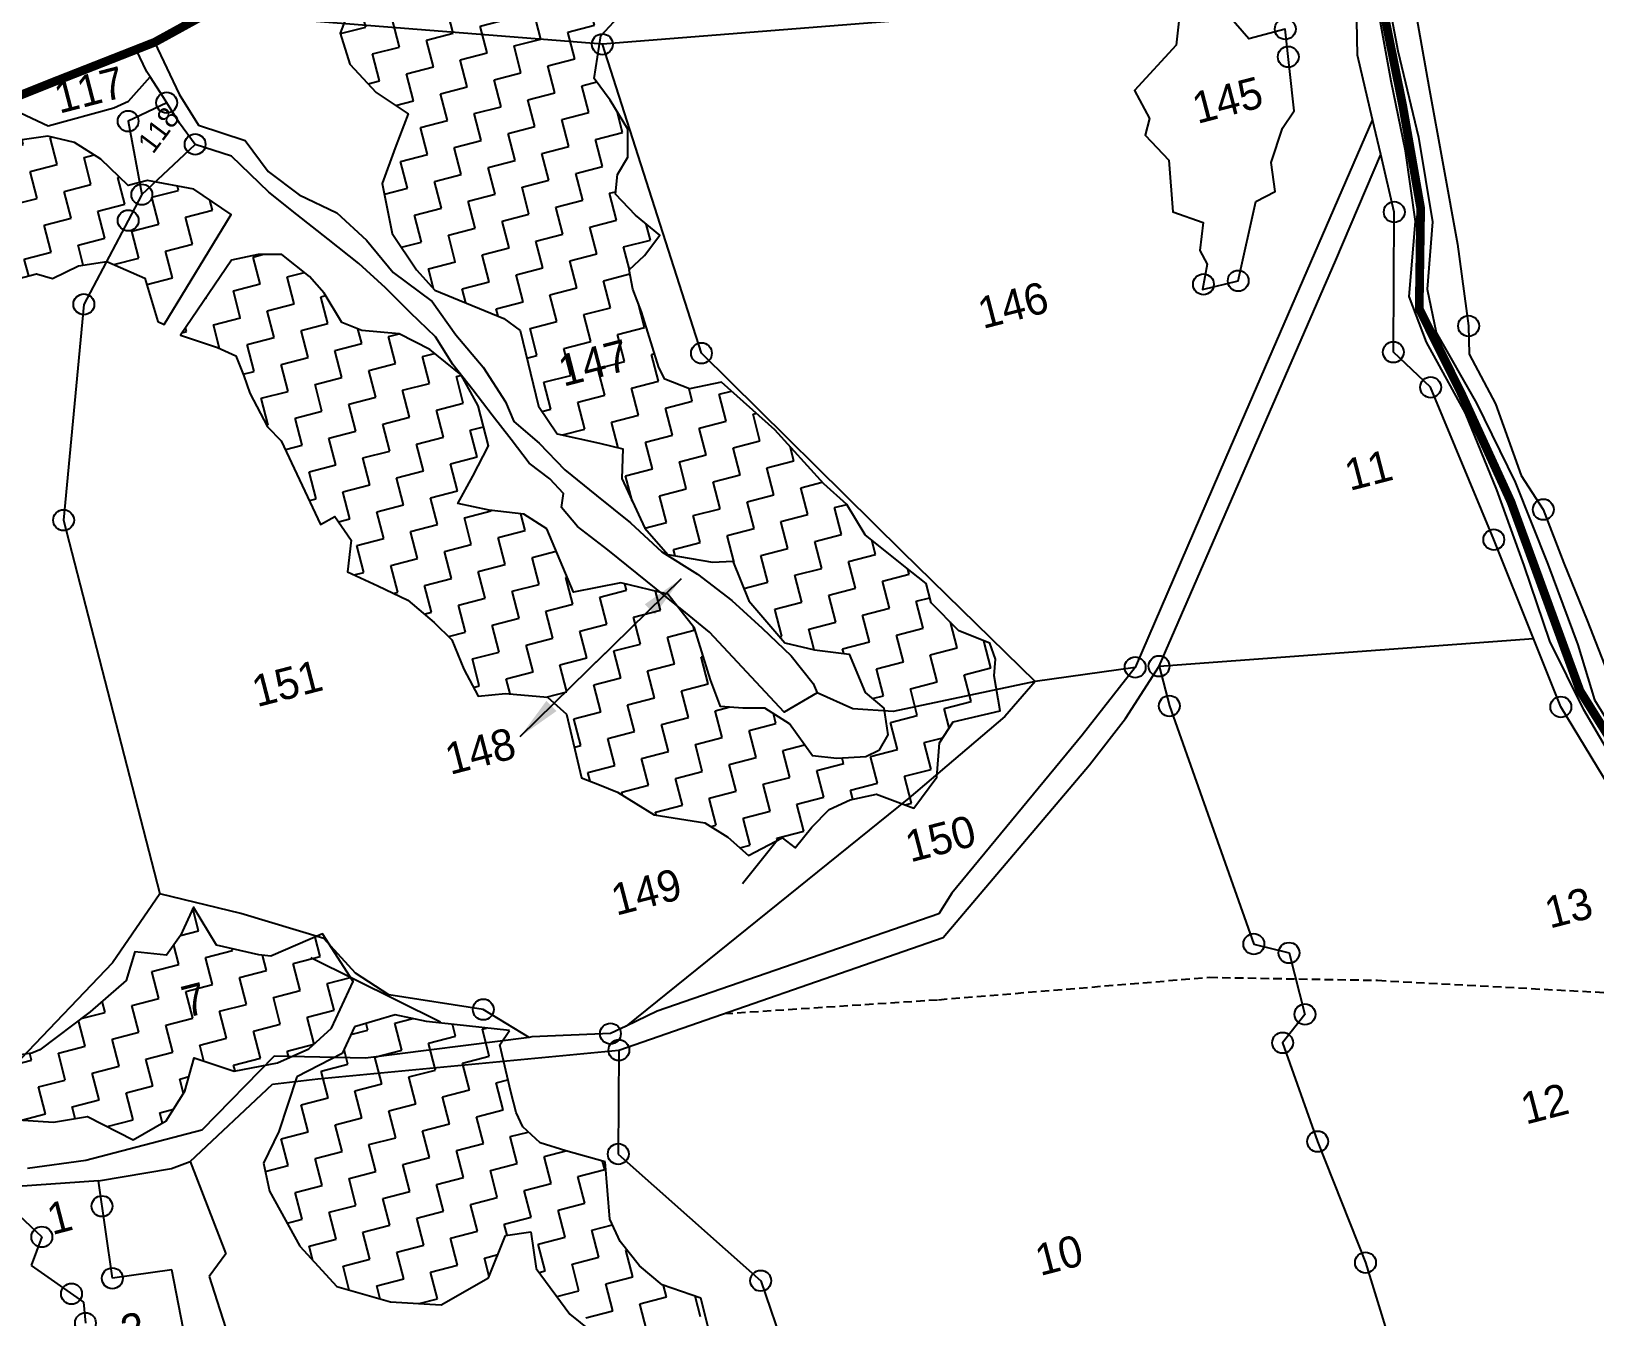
# Model space of a CAD drawing. Header units: metres. Extents: x 317086 to 320014, y 1873013 to 1876547.
# Drawn here: x 318024 to 318939, y 1874612 to 1875364 of the extents above; entities that cross this region are included whole.
import ezdxf

# ---------------------------------------------------------------- set-up
doc = ezdxf.new("R2010")
doc.units = ezdxf.units.M
doc.linetypes.add('DASHDOT', pattern=[1, 0.5, -0.25, 0, -0.25])
doc.linetypes.add('DASHED', pattern=[0.75, 0.5, -0.25])
for name, color, linetype in [('LINE_FOOTPATH', 1, 'DASHED'), ('LINE_WATER', 4, 'Continuous'), ('POLY_HATCH', 12, 'Continuous'), ('POLY_PARCEL', 6, 'Continuous'), ('POLY_ROAD', 30, 'Continuous'), ('POLY_WATER', 4, 'Continuous'), ('SYM_ARROW', 1, 'Continuous'), ('SYM_STONE', 1, 'Continuous'), ('TEXT_PARCEL', 7, 'Continuous'), ('V_BOUND_LINE', 7, 'Continuous'), ('V_BOUND_STREAM_LINE', 7, 'DASHDOT')]:
    doc.layers.add(name, color=color, linetype=linetype)
doc.styles.add('TEXT_MAP', font='')
doc.styles.get('TEXT_MAP').set_extended_font_data('Kruti Dev 050')
doc.dimstyles.get("Standard").update_dxf_attribs({"dimtxt": 0.18, "dimasz": 0.18, "dimexe": 0.18, "dimexo": 0.0625, "dimgap": 0.09, "dimtad": 0, "dimtih": 1, "dimtoh": 1, "dimdec": 4, "dimzin": 0, "dimdsep": 46, "dimtxsty": 'Standard', "dimcen": 0.09, "dimadec": 0, "dimazin": 0, "dimtfac": 1, "dimtdec": 4, "dimtofl": 0, "dimtmove": 0, "dimatfit": 3, "dimfxl": 1, "dimtolj": 1, "dimtzin": 0, "dimarcsym": 0})
pattern_1 = [(14.5476, (317544.442, 1872018.757), (11.645585, 19.807876), [16.24764, -16.24764]), (104.5476, (317560.169, 1872022.838), (-19.807876, 11.645585), [16.24764, -16.24764])]

# ---------------------------------------------------------------- blocks, each defined once
blk = doc.blocks.new('STONE')
blk.add_circle((0, 0), 0.851)
blk = doc.blocks.new('TEXTDOUBLEARROW')
for points in [[(-6.633, 0.014), (0.199, 0.014)], [(6.255, 0.014), (-0.578, 0.014)]]:
    blk.add_leader(points, dimstyle='Standard', override={"dimtxt": 2.5, "dimasz": 2.5, "dimexe": 1.25, "dimexo": 0.625, "dimgap": 0.625, "dimtad": 1, "dimtih": 0, "dimtoh": 0, "dimzin": 8, "dimcen": 2.5, "dimtofl": 1})

msp = doc.modelspace()

# ---------------------------------------------------------------- hatches: boundary and pattern name
at = {"layer": 'POLY_HATCH'}
h = msp.add_hatch(dxfattribs=at)
h.set_pattern_fill('ZIGZAG', color=256, scale=5.117367, angle=14.54758, style=0)
h.set_pattern_definition(pattern_1)
h.paths.add_polyline_path([(318217.63, 1875189.02), (318206.09, 1875193.75), (318195.66, 1875210.79), (318187.11, 1875220.58), (318170.86, 1875233.53), (318157.15, 1875233.41), (318141.44, 1875230.15), (318111.59, 1875186.35), (318133.22, 1875179.09), (318143.95, 1875174.15), (318148.69, 1875162.51), (318152.21, 1875152.26), (318162.46, 1875132.61), (318170.6, 1875124.42), (318193.61, 1875075.46), (318201.83, 1875080.17), (318211.43, 1875066.35), (318209.38, 1875047.79), (318226.99, 1875039.49), (318244.6, 1875031.19), (318260.04, 1875018.03), (318270.41, 1875007.84), (318277.42, 1874990.78), (318285.82, 1874974.94), (318301.74, 1874976.49), (318326.35, 1874974.3), (318337.53, 1874964.32), (318346.32, 1874927.12), (318356.84, 1874922.99), (318367.37, 1874918.85), (318388.85, 1874905.54), (318418.49, 1874900.87), (318431.87, 1874892.33), (318444.06, 1874881.76), (318463.73, 1874892.01), (318471.24, 1874886.24), (318481.02, 1874898.21), (318491.21, 1874908.58), (318503.45, 1874914.34), (318518.95, 1874917.5), (318540.8, 1874909.44), (318554.15, 1874927.49), (318555.78, 1874947.66), (318563.74, 1874960.02), (318591.3, 1874966.32), (318587.7, 1874986.84), (318588.62, 1874996.52), (318585.31, 1875005.96), (318567.1, 1875013.25), (318550.83, 1875029.63), (318547.91, 1875040.88), (318534.91, 1875051.24), (318512.17, 1875069.38), (318501.53, 1875087.21), (318488.12, 1875099.18), (318459.45, 1875130.86), (318428.16, 1875158.79), (318409.44, 1875154.79), (318395.08, 1875160.51), (318391.59, 1875167.33), (318381.43, 1875199.88), (318376.27, 1875213.13), (318374.15, 1875224.6), (318383.15, 1875232.94), (318392.12, 1875244.71), (318377.9, 1875256.47), (318366.1, 1875268.86), (318367.41, 1875280.35), (318373.37, 1875290.48), (318373.43, 1875306.81), (318363, 1875323.84), (318353.73, 1875336.45), (318357.54, 1875361.47), (318370.32, 1875375.09), (318377.33, 1875381.2), (318394.4, 1875388.2), (318426.83, 1875392.32), (318433.92, 1875411.33), (318443.66, 1875426.73), (318457.31, 1875433.71), (318479.06, 1875435.92), (318498.05, 1875432.26), (318504.96, 1875448.65), (318510.11, 1875458.57), (318523.55, 1875466.35), (318549.12, 1875470.41), (318571.92, 1875468.6), (318578.03, 1875484.78), (318584.94, 1875501.16), (318594.33, 1875511.32), (318602.14, 1875517.64), (318618.62, 1875523.63), (318628.3, 1875522.71), (318603.59, 1875558.36), (318585.3, 1875552.75), (318557.25, 1875531.74), (318545.48, 1875540.7), (318523.49, 1875542.72), (318499.53, 1875539.08), (318482.84, 1875533.89), (318470.8, 1875527.33), (318462.61, 1875519.2), (318449.82, 1875528.75), (318435.69, 1875530.24), (318407.71, 1875525.55), (318396.24, 1875523.43), (318369, 1875502.63), (318362.45, 1875491.49), (318360.33, 1875479.78), (318351.06, 1875455.92), (318338.43, 1875471.52), (318303.5, 1875500.22), (318282.99, 1875493.19), (318259.72, 1875480.28), (318240.14, 1875459.75), (318234.09, 1875436.72), (318248.08, 1875382.84), (318211.21, 1875379.29), (318205.1, 1875363.11), (318210.71, 1875344.82), (318226.18, 1875328.24), (318244.83, 1875315.91), (318237.15, 1875295.9), (318229.67, 1875275.07), (318235.57, 1875245.71), (318249.67, 1875224.47), (318260.46, 1875212.68), (318300.83, 1875196.02), (318310.37, 1875189.06), (318321.04, 1875144.62), (318332.07, 1875128.6), (318356.72, 1875122.98), (318370.45, 1875119.68), (318369.8, 1875102.34), (318383.36, 1875073.24), (318396.8, 1875057.85), (318422.85, 1875053.45), (318434.74, 1875053.96), (318444.22, 1875030.67), (318465.2, 1875006.08), (318482.58, 1875002), (318502.96, 1874999.57), (318512.23, 1874977.08), (318523.2, 1874967.91), (318525.56, 1874952.22), (318520.19, 1874943.1), (318512.56, 1874939.41), (318495.64, 1874938.45), (318481.51, 1874939.93), (318468.04, 1874958.75), (318453.64, 1874967.89), (318440.74, 1874967.97), (318427.63, 1874968.86), (318421.84, 1874984.53), (318412.3, 1875014.67), (318396.81, 1875034.68), (318369.33, 1875041.28), (318341.55, 1875035.79), (318325.9, 1875072.93), (318312.52, 1875081.47), (318292.14, 1875083.9), (318273.96, 1875087.77), (318282.69, 1875103.77), (318291.81, 1875121.58), (318285.76, 1875144.9), (318275.92, 1875162.95), (318257.44, 1875177.9), (318239.62, 1875187)])
h.paths.add_polyline_path([(318332.7, 1875146.56), (318388.55, 1875161.05), (318380.59, 1875191.7), (318324.75, 1875177.21)], flags=24)
h = msp.add_hatch(dxfattribs=at)
h.set_pattern_fill('ZIGZAG', color=256, scale=5.117367, angle=14.54758, style=0)
h.set_pattern_definition(pattern_1)
h.paths.add_polyline_path([(318064.96, 1875289.38), (318049.55, 1875299.11), (318033.99, 1875302.8), (318010.84, 1875299.37), (317994.54, 1875296), (317956.45, 1875270.66), (317951.15, 1875254.7), (317951.3, 1875237.57), (317951.33, 1875187.8), (317932.68, 1875200.12), (317915.27, 1875207.62), (317900.31, 1875212.32), (317889.61, 1875213.84), (317868.69, 1875208.41), (317848.64, 1875196.34), (317836.33, 1875174.26), (317829.3, 1875148.4), (317809.98, 1875157.98), (317791.89, 1875151.57), (317768.62, 1875138.67), (317753.45, 1875121), (317754.47, 1875097.23), (317756.44, 1875079.71), (317739.33, 1875052.96), (317736.56, 1875023.92), (317748.81, 1875006.5), (317765.65, 1874994.56), (317776.83, 1874984.59), (317771.65, 1874954.92), (317775.25, 1874934.4), (317786.49, 1874917.57), (317799.28, 1874908.01), (317819.3, 1874900.34), (317833.82, 1874877.84), (317833.17, 1874860.51), (317839.93, 1874847.67), (317851.91, 1874837.91), (317867.5, 1874830.79), (317889.91, 1874827.17), (317900.85, 1874798.25), (317911.04, 1874785.45), (317931.73, 1874771.93), (317933.7, 1874754.42), (317958.28, 1874732.47), (317976.28, 1874725.99), (317995.42, 1874728.38), (318037.38, 1874725.53), (318057.11, 1874728.94), (318083.84, 1874715.28), (318103.3, 1874726.33), (318114.23, 1874743.76), (318119.51, 1874763.15), (318142.96, 1874755.51), (318168.32, 1874760.37), (318186.8, 1874768.6), (318200, 1874780.61), (318212.66, 1874807.93), (318194.61, 1874835.77), (318164.48, 1874822.8), (318157.42, 1874823.54), (318132.77, 1874829.16), (318119.27, 1874851.41), (318111.55, 1874834.81), (318103.38, 1874823.25), (318084.82, 1874825.3), (318079.72, 1874808.53), (318058.72, 1874790.2), (318029.27, 1874767.97), (318024.65, 1874765.91), (317994.05, 1874761.41), (317983.14, 1874763.72), (317976.02, 1874771.32), (317962.49, 1874796.99), (317947.7, 1874804.31), (317936.47, 1874821.13), (317933.13, 1874834), (317935, 1874849.94), (317933.48, 1874862.42), (317906.93, 1874878.7), (317899.93, 1874885.81), (317895.76, 1874901.89), (317891.23, 1874912.73), (317887.83, 1874932.45), (317867.18, 1874942.54), (317860.97, 1874959.81), (317858.44, 1874972.89), (317859.75, 1874984.38), (317845.33, 1874996.95), (317831.5, 1875010.53), (317822.11, 1875023.54), (317818.8, 1875032.98), (317818.89, 1875045.88), (317827.83, 1875061.07), (317817.66, 1875070.45), (317832.12, 1875077.63), (317848.84, 1875079.4), (317864.18, 1875076.51), (317887.07, 1875064.43), (317895.53, 1875088.08), (317903.7, 1875099.64), (317911.3, 1875106.76), (317927.18, 1875111.74), (317946.67, 1875119.38), (317956.74, 1875120.27), (317978.25, 1875153.58), (317989.9, 1875181.5), (317996.63, 1875195.26), (318005.96, 1875212.27), (318016.18, 1875219.22), (318027.44, 1875222.14), (318036.74, 1875219.4), (318052, 1875226.79), (318068.51, 1875229.36), (318090.77, 1875219.69), (318098.25, 1875194.17), (318102.1, 1875192.59), (318141.25, 1875256.82), (318119.35, 1875271.74), (318092.29, 1875276.73), (318081.02, 1875273.81)])
h.paths.add_polyline_path([(318112.2, 1874781.54), (318136.36, 1874787.81), (318130.11, 1874811.91), (318105.94, 1874805.64)], flags=24)
h.paths.add_polyline_path([(317845.88, 1874898.8), (317898.95, 1874912.57), (317890.99, 1874943.21), (317837.93, 1874929.44)], flags=24)
h.paths.add_polyline_path([(317989.86, 1874708.87), (318026.73, 1874718.44), (318021.41, 1874738.94), (317984.54, 1874729.37)], flags=25)

# ---------------------------------------------------------------- linework, layer by layer
for centre in [(318288.79, 1874791.52), (318363.2, 1874777.41), (318368.15, 1874767.73), (318367.78, 1874706.94), (318065.68, 1874676.38), (318030.46, 1874658.42), (318071.74, 1874634.19), (318451.14, 1874632.75), (318047.84, 1874625.12), (318055.99, 1874607.97)]:
    msp.add_circle(centre, 6.1)
at = {"layer": 'LINE_FOOTPATH', "ltscale": 10}
for p, q in [((318555.23, 1874797.28), (318713.6, 1874810.39)), ((318713.6, 1874810.39), (318812.15, 1874808.62)), ((318812.15, 1874808.62), (319021.81, 1874797.37)), ((318429.83, 1874789.15), (318555.23, 1874797.28))]:
    msp.add_line(p, q, dxfattribs=at)
at = {"layer": 'LINE_WATER'}
msp.add_line((318187.82, 1874822.02), (318263.7, 1874784.35), dxfattribs=at)
for points in [[(318814.82, 1875401.34), (318823.91, 1875352.74), (318836, 1875302.11), (318844.27, 1875252.59), (318841.14, 1875213.12), (318846.32, 1875187.75), (318870.05, 1875146.47), (318892.59, 1875100.3), (318911.76, 1875052.21), (318929.26, 1875005.09), (318939.04, 1874972.83), (318965.77, 1874929.51)], [(318957.55, 1874924.57), (318932.81, 1874967), (318912.89, 1875007.17), (318897.88, 1875051.42), (318881.81, 1875095.75), (318863.49, 1875140.55), (318840.75, 1875182.09), (318830.6, 1875208.98), (318834.36, 1875252.83), (318828.55, 1875294.2), (318820.1, 1875334.88), (318812.64, 1875375.82)]]:
    msp.add_lwpolyline(points, dxfattribs=at)
at = {"layer": 'POLY_HATCH'}
for p, q in [((318237.32, 1874788.43), (318213.39, 1874781.36)), ((318255.5, 1874784.57), (318237.32, 1874788.43)), ((318213.39, 1874781.36), (318206.27, 1874765.78)), ((318304.13, 1874779.16), (318255.5, 1874784.57)), ((318298.56, 1874770.85), (318304.13, 1874779.16)), ((318304.85, 1874743.3), (318298.56, 1874770.85)), ((318206.27, 1874765.78), (318179.77, 1874752.04)), ((318179.77, 1874752.04), (318169.17, 1874720.11)), ((318307.98, 1874731.24), (318304.85, 1874743.3)), ((318311.89, 1874722.81), (318307.98, 1874731.24)), ((318169.17, 1874720.11), (318160.26, 1874701.49)), ((318322.05, 1874713.43), (318311.89, 1874722.81)), ((318337.01, 1874708.73), (318322.05, 1874713.43)), ((318360.15, 1874702.39), (318337.01, 1874708.73)), ((318160.26, 1874701.49), (318163.63, 1874685.2)), ((318362.86, 1874668.77), (318360.15, 1874702.39)), ((318163.63, 1874685.2), (318181.45, 1874652.91)), ((318301.76, 1874659.24), (318316.66, 1874661.39)), ((318316.66, 1874661.39), (318319.67, 1874639.86)), ((318368.82, 1874655.72), (318362.86, 1874668.77)), ((318181.45, 1874652.91), (318203.03, 1874629.33)), ((318291.9, 1874634.37), (318301.76, 1874659.24)), ((318380.24, 1874641.52), (318368.82, 1874655.72)), ((318264.21, 1874618.6), (318291.9, 1874634.37)), ((318319.67, 1874639.86), (318339.46, 1874613.24)), ((318393.44, 1874630.35), (318380.24, 1874641.52)), ((318203.03, 1874629.33), (318234.56, 1874620.35)), ((318416.09, 1874622.5), (318393.44, 1874630.35)), ((318234.56, 1874620.35), (318264.21, 1874618.6)), ((318420.68, 1874604.81), (318416.09, 1874622.5)), ((318339.46, 1874613.24), (318351.44, 1874603.47))]:
    msp.add_line(p, q, dxfattribs=at)
at = {"layer": 'POLY_HATCH', "linetype": 'Continuous'}
for p, q in [((318211.31, 1874776.83), (318221.26, 1874779.41)), ((318221.26, 1874779.41), (318220.23, 1874783.39)), ((318236.99, 1874783.49), (318247.6, 1874786.24)), ((318241.07, 1874767.76), (318236.99, 1874783.49)), ((318272.53, 1874775.93), (318270.72, 1874782.87)), ((318288.25, 1874780.01), (318290.74, 1874780.65)), ((318292.33, 1874764.28), (318288.25, 1874780.01)), ((318256.8, 1874771.84), (318272.53, 1874775.93)), ((318260.88, 1874756.12), (318256.8, 1874771.84)), ((318209.62, 1874759.6), (318207.38, 1874768.22)), ((318225.35, 1874763.68), (318241.07, 1874767.76)), ((318229.43, 1874747.96), (318225.35, 1874763.68)), ((318276.61, 1874760.2), (318292.33, 1874764.28)), ((318193.89, 1874755.52), (318209.62, 1874759.6)), ((318197.97, 1874739.79), (318193.89, 1874755.52)), ((318245.15, 1874752.04), (318260.88, 1874756.12)), ((318249.23, 1874736.31), (318245.15, 1874752.04)), ((318280.69, 1874744.47), (318276.61, 1874760.2)), ((318213.7, 1874743.87), (318229.43, 1874747.96)), ((318217.78, 1874728.15), (318213.7, 1874743.87)), ((318264.96, 1874740.39), (318280.69, 1874744.47)), ((318296.41, 1874748.55), (318303.25, 1874750.33)), ((318300.5, 1874732.83), (318296.41, 1874748.55)), ((318182.25, 1874735.71), (318197.97, 1874739.79)), ((318186.33, 1874719.99), (318182.25, 1874735.71)), ((318233.51, 1874732.23), (318249.23, 1874736.31)), ((318269.04, 1874724.66), (318264.96, 1874740.39)), ((318202.05, 1874724.07), (318217.78, 1874728.15)), ((318206.14, 1874708.34), (318202.05, 1874724.07)), ((318237.59, 1874716.5), (318233.51, 1874732.23)), ((318253.32, 1874720.58), (318269.04, 1874724.66)), ((318284.77, 1874728.75), (318300.5, 1874732.83)), ((318288.85, 1874713.02), (318284.77, 1874728.75)), ((318170.6, 1874715.9), (318186.33, 1874719.99)), ((318174.68, 1874700.18), (318170.6, 1874715.9)), ((318221.86, 1874712.42), (318237.59, 1874716.5)), ((318257.4, 1874704.86), (318253.32, 1874720.58)), ((318304.58, 1874717.1), (318315.11, 1874719.83)), ((318308.66, 1874701.37), (318304.58, 1874717.1)), ((318190.41, 1874704.26), (318206.14, 1874708.34)), ((318225.94, 1874696.69), (318221.86, 1874712.42)), ((318273.12, 1874708.94), (318288.85, 1874713.02)), ((318277.2, 1874693.21), (318273.12, 1874708.94)), ((318324.39, 1874705.45), (318337.01, 1874708.73)), ((318161.25, 1874696.69), (318174.68, 1874700.18)), ((318194.49, 1874688.53), (318190.41, 1874704.26)), ((318210.22, 1874692.61), (318225.94, 1874696.69)), ((318241.67, 1874700.78), (318257.4, 1874704.86)), ((318245.75, 1874685.05), (318241.67, 1874700.78)), ((318292.93, 1874697.29), (318308.66, 1874701.37)), ((318297.01, 1874681.57), (318292.93, 1874697.29)), ((318328.47, 1874689.73), (318324.39, 1874705.45)), ((318344.19, 1874693.81), (318359.92, 1874697.89)), ((318359.92, 1874697.89), (318358.64, 1874702.81)), ((318178.76, 1874684.45), (318194.49, 1874688.53)), ((318214.3, 1874676.89), (318210.22, 1874692.61)), ((318261.48, 1874689.13), (318277.2, 1874693.21)), ((318265.56, 1874673.4), (318261.48, 1874689.13)), ((318312.74, 1874685.65), (318328.47, 1874689.73)), ((318348.27, 1874678.08), (318344.19, 1874693.81)), ((318182.84, 1874668.72), (318178.76, 1874684.45)), ((318230.02, 1874680.97), (318245.75, 1874685.05)), ((318234.11, 1874665.24), (318230.02, 1874680.97)), ((318281.29, 1874677.48), (318297.01, 1874681.57)), ((318316.82, 1874669.92), (318312.74, 1874685.65)), ((318198.57, 1874672.81), (318214.3, 1874676.89)), ((318202.65, 1874657.08), (318198.57, 1874672.81)), ((318249.83, 1874669.32), (318265.56, 1874673.4)), ((318253.91, 1874653.6), (318249.83, 1874669.32)), ((318285.37, 1874661.76), (318281.29, 1874677.48)), ((318301.09, 1874665.84), (318316.82, 1874669.92)), ((318332.55, 1874674), (318348.27, 1874678.08)), ((318336.63, 1874658.27), (318332.55, 1874674)), ((318173.99, 1874666.43), (318182.84, 1874668.72)), ((318218.38, 1874661.16), (318234.11, 1874665.24)), ((318222.46, 1874645.43), (318218.38, 1874661.16)), ((318269.64, 1874657.68), (318285.37, 1874661.76)), ((318302.77, 1874659.39), (318301.09, 1874665.84)), ((318352.36, 1874662.36), (318364.37, 1874665.47)), ((318356.44, 1874646.63), (318352.36, 1874662.36)), ((318186.93, 1874653), (318202.65, 1874657.08)), ((318189.12, 1874644.53), (318186.93, 1874653)), ((318238.19, 1874649.51), (318253.91, 1874653.6)), ((318273.72, 1874641.95), (318269.64, 1874657.68)), ((318320.9, 1874654.19), (318336.63, 1874658.27)), ((318324.98, 1874638.47), (318320.9, 1874654.19)), ((318372.16, 1874650.71), (318372.73, 1874650.86)), ((318206.73, 1874641.35), (318222.46, 1874645.43)), ((318242.27, 1874633.79), (318238.19, 1874649.51)), ((318257.99, 1874637.87), (318273.72, 1874641.95)), ((318289.45, 1874646.03), (318297.33, 1874648.08)), ((318292.25, 1874635.25), (318289.45, 1874646.03)), ((318340.71, 1874642.55), (318356.44, 1874646.63)), ((318344.79, 1874626.82), (318340.71, 1874642.55)), ((318376.24, 1874634.98), (318372.16, 1874650.71)), ((318210.4, 1874627.23), (318206.73, 1874641.35)), ((318226.54, 1874629.71), (318242.27, 1874633.79)), ((318262.08, 1874622.14), (318257.99, 1874637.87)), ((318321.4, 1874637.54), (318324.98, 1874638.47)), ((318360.52, 1874630.9), (318376.24, 1874634.98)), ((318228.52, 1874622.07), (318226.54, 1874629.71)), ((318331.86, 1874623.46), (318344.79, 1874626.82)), ((318364.6, 1874615.18), (318360.52, 1874630.9)), ((318380.33, 1874619.26), (318396.05, 1874623.34)), ((318396.05, 1874623.34), (318394.31, 1874630.05)), ((318415.86, 1874611.69), (318412.76, 1874623.66)), ((318251.35, 1874619.36), (318262.08, 1874622.14)), ((318348.87, 1874611.09), (318364.6, 1874615.18)), ((318384.41, 1874603.53), (318380.33, 1874619.26))]:
    msp.add_line(p, q, dxfattribs=at)
at = {"layer": 'POLY_HATCH'}
for points in [[(318211.21, 1875379.29), (318205.1, 1875363.11), (318210.71, 1875344.82), (318226.18, 1875328.24), (318244.83, 1875315.91), (318237.15, 1875295.9), (318229.67, 1875275.07), (318235.57, 1875245.71), (318249.67, 1875224.47), (318260.46, 1875212.68), (318300.83, 1875196.02), (318310.37, 1875189.06), (318321.04, 1875144.62), (318332.07, 1875128.6), (318356.72, 1875122.98), (318370.45, 1875119.68), (318369.8, 1875102.34), (318383.36, 1875073.24), (318396.8, 1875057.85), (318422.85, 1875053.45), (318434.74, 1875053.96), (318444.22, 1875030.67), (318465.2, 1875006.08), (318482.58, 1875002), (318502.96, 1874999.57), (318512.23, 1874977.08), (318523.2, 1874967.91), (318525.56, 1874952.22), (318520.19, 1874943.1), (318512.56, 1874939.41), (318495.64, 1874938.45), (318481.51, 1874939.93), (318468.04, 1874958.75), (318453.64, 1874967.89), (318440.74, 1874967.97), (318427.63, 1874968.86), (318421.84, 1874984.53), (318412.3, 1875014.67), (318396.81, 1875034.68), (318369.33, 1875041.28), (318341.55, 1875035.79), (318325.9, 1875072.93), (318312.52, 1875081.47), (318292.14, 1875083.9), (318273.96, 1875087.77), (318282.69, 1875103.77), (318291.81, 1875121.58), (318285.76, 1875144.9), (318275.92, 1875162.95), (318257.44, 1875177.9), (318239.62, 1875187), (318217.63, 1875189.02), (318206.09, 1875193.75), (318195.66, 1875210.79), (318187.11, 1875220.58), (318170.86, 1875233.53), (318157.15, 1875233.41), (318141.44, 1875230.15), (318111.59, 1875186.35), (318133.22, 1875179.09), (318143.95, 1875174.15), (318148.69, 1875162.51), (318152.21, 1875152.26), (318162.46, 1875132.61), (318170.6, 1875124.42), (318193.61, 1875075.46), (318201.83, 1875080.17), (318211.43, 1875066.35), (318209.38, 1875047.79), (318226.99, 1875039.49), (318244.6, 1875031.19), (318260.04, 1875018.03), (318270.41, 1875007.84), (318277.42, 1874990.78), (318285.82, 1874974.94), (318301.74, 1874976.49), (318326.35, 1874974.3), (318337.53, 1874964.32), (318346.32, 1874927.12), (318356.84, 1874922.99), (318367.37, 1874918.85), (318388.85, 1874905.54), (318418.49, 1874900.87), (318431.87, 1874892.33), (318444.06, 1874881.76), (318463.73, 1874892.01), (318471.24, 1874886.24), (318481.02, 1874898.21), (318491.21, 1874908.58), (318503.45, 1874914.34), (318518.95, 1874917.5), (318540.8, 1874909.44), (318554.15, 1874927.49), (318555.78, 1874947.66), (318563.74, 1874960.02), (318591.3, 1874966.32), (318587.7, 1874986.84), (318588.62, 1874996.52), (318585.31, 1875005.96), (318567.1, 1875013.25), (318550.83, 1875029.63), (318547.91, 1875040.88), (318534.91, 1875051.24), (318512.17, 1875069.38), (318501.53, 1875087.21), (318488.12, 1875099.18), (318459.45, 1875130.86), (318428.16, 1875158.79), (318409.44, 1875154.79), (318395.08, 1875160.51), (318391.59, 1875167.33), (318381.43, 1875199.88), (318376.27, 1875213.13), (318374.15, 1875224.6), (318383.15, 1875232.94), (318392.12, 1875244.71), (318377.9, 1875256.47), (318366.1, 1875268.86), (318367.41, 1875280.35), (318373.37, 1875290.48), (318373.43, 1875306.81), (318363, 1875323.84), (318353.73, 1875336.45), (318357.54, 1875361.47), (318370.32, 1875375.09)], [(318016.18, 1875219.22), (318027.44, 1875222.14), (318036.74, 1875219.4), (318052, 1875226.79), (318068.51, 1875229.36), (318090.77, 1875219.69), (318098.25, 1875194.17), (318102.1, 1875192.59), (318141.25, 1875256.82), (318119.35, 1875271.74), (318092.29, 1875276.73), (318081.02, 1875273.81), (318064.96, 1875289.38), (318049.55, 1875299.11), (318033.99, 1875302.8), (318010.84, 1875299.37)], [(317995.42, 1874728.38), (318037.38, 1874725.53), (318057.11, 1874728.94), (318083.84, 1874715.28), (318103.3, 1874726.33), (318114.23, 1874743.76), (318119.51, 1874763.15), (318142.96, 1874755.51), (318168.32, 1874760.37), (318186.8, 1874768.6), (318200, 1874780.61), (318212.66, 1874807.93), (318194.61, 1874835.77), (318164.48, 1874822.8), (318157.42, 1874823.54), (318132.77, 1874829.16), (318119.27, 1874851.41), (318111.55, 1874834.81), (318103.38, 1874823.25), (318084.82, 1874825.3), (318079.72, 1874808.53), (318058.72, 1874790.2), (318029.27, 1874767.97), (318024.65, 1874765.91), (317994.05, 1874761.41)]]:
    msp.add_lwpolyline(points, dxfattribs=at)
at = {"layer": 'POLY_PARCEL'}
for p, q in [((318611.65, 1874983.6), (318528.67, 1874965.88)), ((318611.65, 1874983.6), (318593.99, 1874963.12)), ((318505.06, 1874967.48), (318484.18, 1874976.87)), ((318528.67, 1874965.88), (318505.06, 1874967.48)), ((318593.99, 1874963.12), (318537.9, 1874915.15)), ((318537.9, 1874915.15), (318372.4, 1874781.81)), ((318099.59, 1874859.2), (318071.87, 1874818.89)), ((318147.01, 1874847.73), (318099.59, 1874859.2)), ((318195.54, 1874833.15), (318147.01, 1874847.73)), ((318213.94, 1874812.76), (318195.54, 1874833.15)), ((318071.87, 1874818.89), (318018.22, 1874762.6)), ((318233.54, 1874800.13), (318213.94, 1874812.76)), ((318288.79, 1874791.52), (318233.54, 1874800.13)), ((318315.68, 1874775.24), (318288.79, 1874791.52)), ((318368.15, 1874767.73), (318367.78, 1874706.94)), ((318367.78, 1874706.94), (318451.14, 1874632.75)), ((318117.18, 1874702.6), (318138.07, 1874648.5)), ((318071.74, 1874634.19), (318063.54, 1874691.27)), ((318017.07, 1874671.06), (318030.46, 1874658.42)), ((318030.46, 1874658.42), (318024.3, 1874641.68)), ((318024.3, 1874641.68), (318054.75, 1874620.27)), ((318138.07, 1874648.5), (318128.41, 1874635.21)), ((318106.61, 1874639.16), (318071.74, 1874634.19)), ((318119.33, 1874573.61), (318106.61, 1874639.16)), ((318128.41, 1874635.21), (318140.97, 1874595.72)), ((318451.14, 1874632.75), (318467.69, 1874584.5)), ((318054.75, 1874620.27), (318055.99, 1874607.97))]:
    msp.add_line(p, q, dxfattribs=at)
for points in [[(318688.68, 1875407.58), (318697.61, 1875385.92), (318694.2, 1875356.1), (318669.9, 1875329.48), (318678.61, 1875313.1), (318676.15, 1875303.28), (318689.94, 1875288.78), (318692.23, 1875258.49), (318710.01, 1875252.25), (318708.12, 1875235.9), (318712.44, 1875227.84), (318709.63, 1875212.92), (318730.58, 1875218.08), (318740.84, 1875264.43), (318752.1, 1875270.41), (318749.93, 1875287.37), (318756.46, 1875307.52), (318763.26, 1875317.61), (318758.09, 1875365.45), (318736.75, 1875359.63), (318715.94, 1875384), (318703.1, 1875411.11)], [(318688.68, 1875407.58), (318538.44, 1875370.83), (318358.47, 1875356.53)], [(318358.47, 1875356.53), (318156.53, 1875372.61)], [(318611.65, 1874983.6), (318534.1, 1875059.5), (318416.46, 1875175.72), (318358.47, 1875356.53)], [(317932.37, 1875292.4), (317936.4, 1875279.89), (317957.56, 1875287.63), (317999.16, 1875308.39), (318017.97, 1875316.48), (318034.13, 1875308.78), (318072.62, 1875319.43), (318081.22, 1875323.25), (318093.81, 1875337.52)], [(318103.52, 1875322.34), (318080.94, 1875311.53), (318089, 1875268.56)], [(318089, 1875268.56), (318120.16, 1875297.97)], [(318089, 1875268.56), (318080.99, 1875253.38), (318055.05, 1875204.31), (318043.2, 1875077.97), (318099.59, 1874859.2)], [(318684.24, 1874992.5), (318903.28, 1875008.72)], [(318670.28, 1874991.8), (318611.65, 1874983.6)], [(318684.24, 1874992.5), (318690.27, 1874969.23), (318739.72, 1874829.84), (318760.29, 1874824.66), (318769.62, 1874788.69), (318756.55, 1874772.04), (318777.04, 1874714.27), (318805.05, 1874643.37), (318825.83, 1874575.62), (318855.11, 1874500.72)]]:
    msp.add_lwpolyline(points, dxfattribs=at)
at = {"layer": 'POLY_ROAD'}
for p, q in [((318670.28, 1874991.8), (318639.34, 1874952.19)), ((318664.57, 1874961.95), (318684.24, 1874992.5)), ((318643.49, 1874934.66), (318664.57, 1874961.95)), ((318639.34, 1874952.19), (318562.96, 1874859.62)), ((318557.81, 1874833.59), (318643.49, 1874934.66)), ((318562.96, 1874859.62), (318555.28, 1874847.45)), ((318555.28, 1874847.45), (318390.62, 1874790.51)), ((318368.15, 1874767.73), (318557.81, 1874833.59)), ((318390.62, 1874790.51), (318372.4, 1874781.81)), ((318372.4, 1874781.81), (318363.2, 1874777.41)), ((318315.68, 1874775.24), (318219.81, 1874763.03)), ((318317.3, 1874775.45), (318315.68, 1874775.24)), ((318363.2, 1874777.41), (318317.3, 1874775.45)), ((318166.42, 1874764.21), (318124.09, 1874720.85)), ((318219.81, 1874763.03), (318166.42, 1874764.21)), ((318192.02, 1874750.91), (318368.15, 1874767.73)), ((318117.18, 1874702.6), (318165.41, 1874747.84)), ((318165.41, 1874747.84), (318192.02, 1874750.91)), ((318124.09, 1874720.85), (318056.22, 1874703.21)), ((318056.22, 1874703.21), (318021.98, 1874698.43)), ((318063.54, 1874691.27), (318106.38, 1874698.53)), ((318106.38, 1874698.53), (318117.18, 1874702.6)), ((318063.54, 1874691.27), (318016.29, 1874688.02))]:
    msp.add_line(p, q, dxfattribs=at)
for points in [[(318809.15, 1875312.46), (318723.28, 1875114.69), (318670.28, 1874991.8)], [(318684.24, 1874992.5), (318787.72, 1875230.23), (318813.97, 1875291.98)]]:
    msp.add_lwpolyline(points, dxfattribs=at)
at = {"layer": 'POLY_WATER'}
for points in [[(318835.64, 1875408.18), (318834.2, 1875376.85), (318842.02, 1875331.78), (318850.43, 1875285.82), (318858.92, 1875239.52), (318865.37, 1875191.64), (318865.76, 1875175.23), (318881.04, 1875146.16), (318896.19, 1875104.05), (318909.08, 1875084.2), (318921.09, 1875052.87), (318934.76, 1875019.17), (318948.1, 1874985.38), (318964.41, 1874952.36), (318985.36, 1874917.73), (319059.72, 1874792.58), (319074.94, 1874761.04), (319101.3, 1874712.35), (319121.65, 1874651.56), (319135.79, 1874621.49), (319145.26, 1874595.83), (319177.97, 1874519.97), (319196.96, 1874473.94), (319225.29, 1874406.78)], [(318809.15, 1875312.46), (318800.28, 1875350.15), (318799.65, 1875390.62)], [(318096.46, 1875357.72), (318110.92, 1875327.37), (318122.23, 1875309.2), (318149.52, 1875300.17), (318162.87, 1875282.09), (318181.11, 1875268.36), (318203.17, 1875257.97), (318220.43, 1875241.78), (318236.02, 1875222.97), (318258.8, 1875205.88), (318272.78, 1875186.5), (318288.68, 1875167.62), (318301.74, 1875147.27), (318306.63, 1875135.79), (318321.55, 1875122.96), (318336.56, 1875107.51), (318355.02, 1875092.37), (318374.86, 1875076.42), (318393.19, 1875059.49), (318414.21, 1875046.34), (318434.18, 1875031.01), (318452.06, 1875014.69), (318468.87, 1874998.54), (318481.86, 1874982.42), (318484.18, 1874976.87)], [(318093.81, 1875337.52), (318092, 1875340.34), (318085.64, 1875353.47)], [(318103.52, 1875322.34), (318101.6, 1875325.39), (318093.81, 1875337.52)], [(318120.16, 1875297.97), (318111.06, 1875310.41), (318103.52, 1875322.34)], [(318813.97, 1875291.98), (318809.15, 1875312.46)], [(318484.18, 1874976.87), (318464.95, 1874965.58), (318421.12, 1875012.38), (318407.1, 1875023.98), (318361.66, 1875060.54), (318344.01, 1875074.28), (318334.51, 1875085.44), (318335.79, 1875093.54), (318327.83, 1875102.17), (318315.62, 1875111.31), (318305.1, 1875125.28), (318293.92, 1875139.53), (318282.63, 1875154.18), (318271, 1875169.04), (318260.91, 1875185.32), (318246.25, 1875199.4), (318231.49, 1875213.88), (318216.04, 1875228.19), (318198.1, 1875242.44), (318179.69, 1875256.86), (318163.39, 1875269.92), (318141.47, 1875291.04), (318120.16, 1875297.97)], [(318903.28, 1875008.72), (318880.11, 1875066.57), (318843.16, 1875155.75), (318821.34, 1875176.33), (318821.88, 1875258.33), (318813.97, 1875291.98)], [(319000.35, 1874834.51), (318944.26, 1874927.51), (318919.33, 1874968.65), (318903.28, 1875008.72)]]:
    msp.add_lwpolyline(points, dxfattribs=at)
at = {"layer": 'V_BOUND_LINE', "const_width": 5.12}
for points in [[(318128.86, 1875458.34), (318128.12, 1875455.32), (318128.37, 1875426.62), (318122.28, 1875414.52), (318125.49, 1875373.68), (318096.46, 1875357.72)], [(318085.64, 1875353.47), (318035.23, 1875333.66), (317932.37, 1875292.4)], [(318096.46, 1875357.72), (318085.64, 1875353.47)]]:
    msp.add_lwpolyline(points, dxfattribs=at)
at = {"layer": 'V_BOUND_STREAM_LINE', "ltscale": 10, "const_width": 5.12}
msp.add_lwpolyline([(319222.58, 1874373.71), (319201.59, 1874422.24), (319144.4, 1874548.84), (319102.14, 1874664.16), (319055.74, 1874768.63), (319022.34, 1874830.36), (318970.03, 1874914.98), (318930.6, 1874977.99), (318890.16, 1875088.74), (318860.96, 1875152.52), (318836.49, 1875201.73), (318837.32, 1875260.67), (318826.79, 1875320.77), (318812.37, 1875392.17), (318835.64, 1875408.18)], dxfattribs=at)

# ---------------------------------------------------------------- block references
at = {"layer": 'SYM_ARROW', "xscale": 10.23473395867431, "yscale": 10.23473395867431, "zscale": 10.23473395867431, "rotation": 44.46782744493262}
msp.add_blockref('TEXTDOUBLEARROW', (318358.95, 1874998.73), dxfattribs=at)
at = {"layer": 'SYM_STONE', "xscale": 7.164313771072015, "yscale": 7.164313771072015, "zscale": 7.164313771072015, "rotation": 14.5475802710215}
for p in [(318758.09, 1875365.45), (318358.47, 1875356.53), (318759.85, 1875349.19), (318103.52, 1875322.34), (318080.94, 1875311.53), (318120.16, 1875297.97), (318089, 1875268.56), (318821.88, 1875258.33), (318080.99, 1875253.38), (318710.21, 1875216.03), (318730.58, 1875218.08), (318055.05, 1875204.31), (318865.37, 1875191.64), (318416.46, 1875175.72), (318821.34, 1875176.33), (318843.16, 1875155.75), (318909.08, 1875084.2), (318043.2, 1875077.97), (318880.11, 1875066.57), (318670.28, 1874991.8), (318684.24, 1874992.5), (318690.27, 1874969.23), (318919.33, 1874968.65), (318739.72, 1874829.84), (318760.29, 1874824.66), (318769.62, 1874788.69), (318756.55, 1874772.04), (318777.04, 1874714.27), (318805.05, 1874643.37)]:
    msp.add_blockref('STONE', p, dxfattribs=at)

# ---------------------------------------------------------------- texts
at = {"layer": 'TEXT_PARCEL', "style": 'TEXT_MAP'}
for s, height, rotation, p in [('117', 18.423, 14.54758, (318040.68, 1875315.82)), ('145', 18.423, 14.54758, (318706.64, 1875309.85)), ('118', 12.282, 53.1697, (318095.51, 1875291.8)), ('146', 18.423, 14.54758, (318581.15, 1875189.82)), ('147', 18.423, 14.54758, (318335.7, 1875156.03)), ('11', 18.423, 14.54758, (318795.79, 1875095.01)), ('151', 18.423, 14.54758, (318156.37, 1874968.42)), ('148', 18.423, 14.54758, (318269.39, 1874928.79)), ('150', 18.423, 14.54758, (318538.69, 1874877.57)), ('149', 18.423, 14.54758, (318366.57, 1874846.36)), ('13', 18.423, 14.54758, (318912.87, 1874838.82)), ('7', 18.42, 14.54758, (318115.17, 1874786.6)), ('12', 18.423, 14.54758, (318898.86, 1874724.1)), ('1', 18.42, 14.54758, (318036.47, 1874659.44)), ('10', 18.423, 14.54758, (318614.68, 1874635.46)), ('2', 18.42, 14.54758, (318079.52, 1874593.89))]:
    msp.add_text(s, height=height, rotation=rotation, dxfattribs=at).set_placement(p)

# ---------------------------------------------------------------- leaders
msp.add_leader([(318440.57, 1874865.26), (318460.71, 1874890.57)], dimstyle='Standard', override={"dimtxt": 2.5, "dimasz": 2.5, "dimexe": 1.25, "dimexo": 0.625, "dimgap": 0.625, "dimtad": 1, "dimtih": 0, "dimtoh": 0, "dimzin": 8, "dimcen": 2.5, "dimtofl": 1})

doc.saveas('drawing.dxf')
